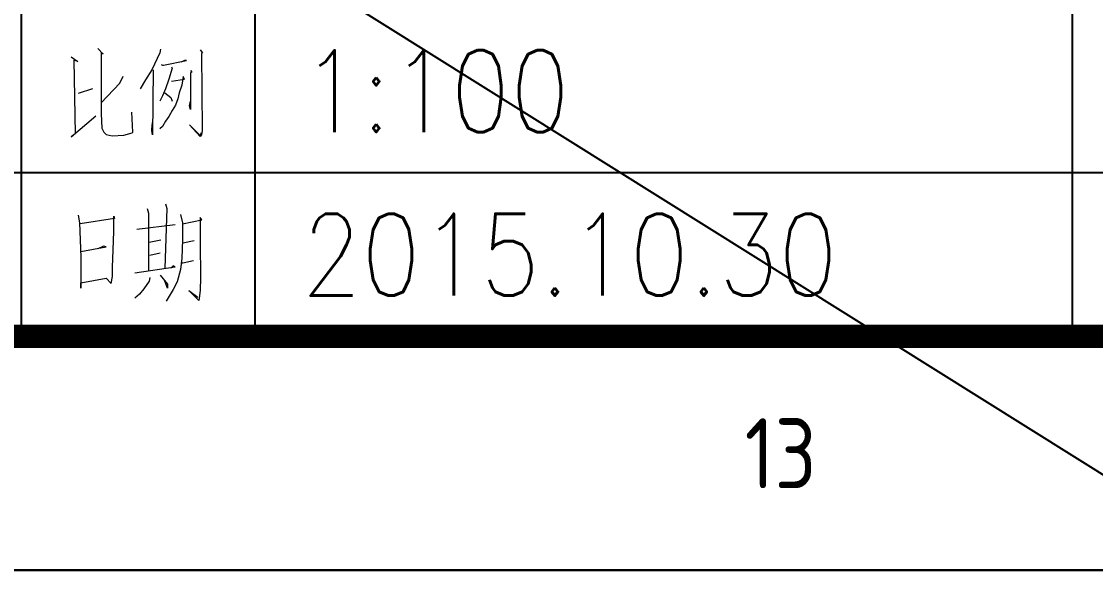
# Model space of a CAD drawing. Extents: x 36816 to 262577, y 14502 to 89811.
# Drawn here: x 133716 to 138314, y 21159 to 23561 of the extents above; entities that cross this region are included whole.
import ezdxf
from ezdxf.enums import TextEntityAlignment as Align

# ---------------------------------------------------------------- set-up
doc = ezdxf.new("R2010")
doc.units = 0
doc.header["$LTSCALE"] = 1000
doc.header["$MEASUREMENT"] = 0
doc.layers.get('0').update_dxf_attribs({"color": 8})
doc.layers.add('-人员定位', color=6, linetype='Continuous')
doc.styles.get("Standard").update_dxf_attribs({"font": 'gbenor.shx', "bigfont": 'gbcbig.shx'})
doc.styles.add('TK', font='GEDITXT.SHX', dxfattribs={"width": 0.85, "height": 3.5, "bigfont": 'DXT.SHX'})

# ---------------------------------------------------------------- blocks, each defined once
blk = doc.blocks.new('GEDI_WK_A11')
at = {"color": 3}
for points, const_width in [([(0, 0), (1050, 0), (1050, 594), (0, 594)], 0.1), ([(25, 10), (1040, 10), (1040, 584), (25, 584)], 1)]:
    blk.add_lwpolyline(points, close=True, dxfattribs=dict(at, const_width=const_width))
blk.add_text('13', height=3, dxfattribs=at).set_placement((937.5, 5), align=Align.MIDDLE)
blk = doc.blocks.new('GEDI_TQ_2012')
at = {"color": 2}
for p, q in [((-90, 0), (-90, 40)), ((-135, 0), (-135, 28)), ((-125, 0), (-125, 28)), ((0, 7), (-180, 7))]:
    blk.add_line(p, q, dxfattribs=at)
at = {"color": 7}
blk.add_line((0, 0), (-180, 0), dxfattribs=at)
at = {"color": 7, "lineweight": 0}
for points in [[(-132.877, 11.964), (-132.594, 11.768), (-132.759, 11.831), (-132.704, 8.678), (-132.877, 8.553), (-131.818, 9.439)], [(-131.732, 12.325), (-131.504, 12.09), (-131.591, 12.16), (-131.591, 11.47), (-131.591, 10.78), (-131.591, 10.161), (-131.591, 9.698), (-131.591, 9.666), (-131.591, 9.533), (-131.567, 8.914), (-131.481, 8.749), (-131.371, 8.647), (-131.12, 8.584), (-130.618, 8.616), (-130.258, 8.718), (-130.226, 8.749), (-130.281, 9.596)], [(-129.055, 12.306), (-129.079, 12.142), (-129.416, 11.42), (-129.69, 10.989), (-129.918, 10.597)], [(-127.354, 12.267), (-127.244, 12.142), (-127.299, 12.11), (-127.267, 8.856), (-127.267, 8.824), (-127.299, 8.628), (-127.354, 8.566), (-127.801, 9.06), (-127.354, 8.597), (-127.299, 8.73)], [(-128.577, 11.546), (-128.553, 11.483), (-128.695, 11.02), (-128.828, 10.597), (-128.969, 10.299), (-129.079, 10.071)], [(-129.024, 11.648), (-128.969, 11.616), (-128.914, 11.616), (-127.942, 11.812), (-128.02, 11.812), (-128.161, 11.749)], [(-131.591, 9.996), (-130.783, 10.843), (-130.642, 11.141)], [(-129.361, 11.42), (-129.385, 8.628), (-129.416, 8.824), (-129.416, 8.856), (-129.385, 9.154)], [(-128.577, 10.926), (-128.02, 11.02), (-128.075, 11.122), (-128.138, 10.761), (-128.248, 10.432), (-128.302, 10.173), (-128.412, 9.907), (-128.553, 9.679), (-128.695, 9.42), (-128.828, 9.216), (-128.969, 8.989), (-129.079, 8.895)], [(-127.769, 11.381), (-127.714, 11.318), (-127.769, 11.287), (-127.769, 9.711), (-127.801, 9.875), (-127.769, 10.071)], [(-132.563, 10.419), (-131.951, 10.615)], [(-128.859, 10.432), (-128.608, 10.236), (-128.553, 10.071)], [(-128.839, 5.674), (-128.777, 5.478), (-128.863, 2.922)], [(-132.575, 5.188), (-132.521, 4.858), (-132.489, 4.137), (-132.466, 3.384), (-132.466, 3.282), (-132.466, 2.757), (-132.466, 2.067), (-132.466, 2.302), (-131.376, 2.498), (-131.156, 2.263), (-131.101, 2.561), (-131.101, 2.953), (-131.07, 3.706), (-131.046, 4.498), (-131.046, 5.149), (-131.015, 5.055), (-132.489, 4.827)], [(-129.616, 5.478), (-129.561, 5.282), (-129.561, 2.827)], [(-128.196, 5.219), (-128.11, 4.858), (-128.11, 4.137), (-128.142, 3.345), (-128.196, 2.859), (-128.338, 2.333), (-128.502, 2.004), (-128.808, 1.51)], [(-128.11, 4.827), (-127.279, 4.992), (-127.357, 5.086), (-127.357, 4.066), (-127.357, 4.004), (-127.334, 2.529), (-127.357, 1.973), (-127.389, 1.643), (-127.412, 1.541), (-127.836, 1.973), (-127.444, 1.675)], [(-130.063, 4.592), (-128.416, 4.788)], [(-132.466, 3.643), (-131.376, 3.839), (-131.493, 3.87), (-131.736, 3.745)], [(-129.53, 4.035), (-129.028, 4.137)], [(-128.087, 4.004), (-127.608, 4.106)], [(-129.506, 3.478), (-129.059, 3.58)], [(-128.142, 3.149), (-128.087, 3.149), (-127.64, 3.251)], [(-130.141, 2.725), (-128.416, 2.984), (-128.502, 3.023), (-128.612, 2.922)], [(-129.506, 2.529), (-129.53, 2.365), (-129.757, 2.035), (-129.953, 1.808), (-130.141, 1.643)], [(-129.059, 2.624), (-128.753, 2.231), (-128.753, 2.067), (-128.863, 2.365)]]:
    blk.add_lwpolyline(points, dxfattribs=at)
blk.add_text('445566', height=0.0001).set_placement((-132.466, 2.302))
blk = doc.blocks.new('A$C7DF8697A')
for name, p in [('GEDI_WK_A11', (0, 0)), ('GEDI_TQ_2012', (1040, 10))]:
    blk.add_blockref(name, p)
at = {"style": 'TK', "width": 0.85}
for tag, height, p in [('PROJECTNAME', 4.75, (985, 44)), ('PHASE', 4, (1027, 44)), ('DRAWINGNAME', 4.75, (995, 31))]:
    blk.add_attdef(tag, text='', height=height, dxfattribs=at).set_placement(p, align=Align.MIDDLE_CENTER)
for tag, p, height in [('APPROVE', (872, 32.75), 3.5), ('DESIGN', (917, 32.75), 3.5), ('REVIEW1', (872, 25.75), 3.5), ('DRAW', (917, 25.75), 3.5), ('REVIEW2', (872, 18.75), 3.5), ('PROPORTION', (917, 18.75), 3.5), ('DRAWINGNUMBER', (967, 18.5), 4), ('CHECK', (872, 11.75), 3.5), ('DATE', (917, 11.75), 3.5), ('VERSION', (1033, 11.75), 3.5)]:
    blk.add_attdef(tag, p, '', height=height, dxfattribs=at)

msp = doc.modelspace()

# ---------------------------------------------------------------- linework, layer by layer
at = {"layer": '-人员定位'}
msp.add_line((43517.1, 80989.2), (148934.5, 14991.8), dxfattribs=at)

# ---------------------------------------------------------------- block references
ref = msp.add_blockref('A$C7DF8697A', (43215.8, 21212.3), dxfattribs=dict(xscale=100, yscale=100, zscale=100))
ref.add_attrib('DATE', '2015.10.30', (134915.8, 22387.3), dxfattribs={"height": 350, "style": 'TK', "width": 0.85})
ref.add_attrib('PROPORTION', '1:100', (134915.8, 23087.3), dxfattribs={"height": 350, "style": 'TK', "width": 0.85})

doc.saveas('drawing.dxf')
